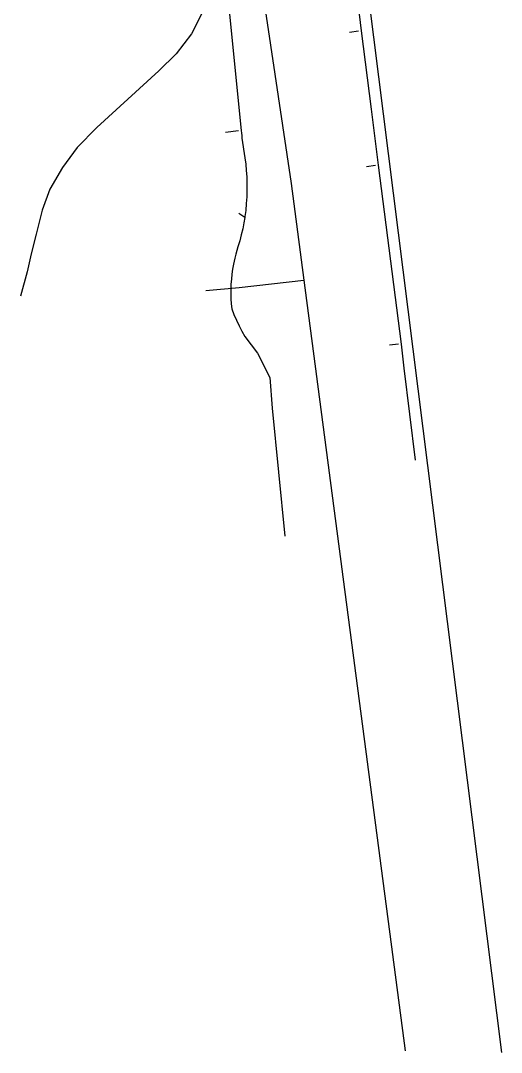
# Model space of a CAD drawing. Extents: x 1876309 to 1899261, y 443723 to 466661.
# Drawn here: x 1891955 to 1892856, y 443723 to 445657 of the extents above; entities that cross this region are included whole.
import ezdxf

# ---------------------------------------------------------------- set-up
doc = ezdxf.new("R2010")
doc.units = 0
doc.header["$MEASUREMENT"] = 0
doc.layers.add('Roads', color=7, linetype='Continuous')
doc.layers.add('Waterlines', color=5, linetype='Continuous')

msp = doc.modelspace()

# ---------------------------------------------------------------- linework, layer by layer
at = {"layer": 'Roads'}
for p, q in [((1892582.3, 445894.6), (1892855.6, 443723.4)), ((1892485.8, 445170.9), (1892675.4, 443726.2))]:
    msp.add_line(p, q, dxfattribs=at)
for points in [[(1892635.6, 447766.5), (1892615.9, 447575), (1892610.4, 447527.2), (1892596.8, 447450.8), (1892550.4, 447239.3), (1892523.1, 447158.7), (1892501.3, 447094.6), (1892392.1, 446748), (1892359.4, 446657.9), (1892328, 446539.2), (1892307.5, 446431.4), (1892300.7, 446303.1), (1892303.4, 446203.5), (1892310.5, 446129.5), (1892324.2, 446067.6), (1892345.7, 445973.1), (1892373, 445881.5), (1892407.1, 445720.4), (1892461.7, 445352), (1892485.8, 445170.9)], [(1892297.7, 445676.8), (1892274.9, 445632.7), (1892246.2, 445594.9), (1892214, 445563), (1892097.9, 445456.7), (1892060.9, 445419.7), (1892033.6, 445382), (1892009.9, 445341.4), (1891995.4, 445301.9), (1891984, 445256.9), (1891974.9, 445219.8), (1891967.2, 445186.3), (1891955, 445140.8)], [(1892301.7, 445151.4), (1892364.6, 445157), (1892485.8, 445170.9)]]:
    msp.add_lwpolyline(points, dxfattribs=at)
at = {"layer": 'Waterlines', "color": 5}
for p, q in [((1892543.6, 446036.1), (1892593, 445638)), ((1892588.1, 445637.3), (1892571, 445635)), ((1892593, 445638), (1892611.7, 445491)), ((1892611.7, 445491), (1892625, 445386)), ((1892363.1, 445450.4), (1892339, 445447.7)), ((1892620.1, 445385.4), (1892603, 445383.3)), ((1892625, 445386), (1892668, 445051)), ((1892374.8, 445288.3), (1892363.5, 445295.4)), ((1892663, 445050.5), (1892646, 445048.9)), ((1892668, 445051), (1892673, 445006)), ((1892673, 445006), (1892694.1, 444833.1))]:
    msp.add_line(p, q, dxfattribs=at)
at = {"layer": 'Waterlines', "color": 3}
for p, q in [((1892336, 445771), (1892368, 445451)), ((1892399, 445034), (1892422, 444988))]:
    msp.add_line(p, q, dxfattribs=at)
for points in [[(1892368, 445451), (1892368.7, 445446.4), (1892369.2, 445441.7), (1892369.6, 445437), (1892375, 445400), (1892376.6, 445388.1), (1892377.7, 445376.1), (1892378.5, 445364.1), (1892379, 445352), (1892379, 445340), (1892378.6, 445327.2), (1892377.8, 445314.3), (1892376.6, 445301.5), (1892375.1, 445290), (1892374.8, 445288.3)], [(1892374.8, 445288.3), (1892373.2, 445278.5), (1892371, 445267), (1892368.4, 445255.6), (1892365.4, 445244.2), (1892362, 445233), (1892359.9, 445226.1), (1892357.9, 445219.2), (1892356.2, 445212.2), (1892354.9, 445206.4), (1892353.7, 445200.5), (1892352.1, 445191.3), (1892350.8, 445182.1), (1892349.8, 445172.8), (1892349.1, 445163.5), (1892348.8, 445154.2), (1892348.7, 445144.9), (1892349, 445135.6), (1892349.6, 445126.3), (1892350.4, 445117.1)], [(1892350.4, 445117.1), (1892354.7, 445106.3), (1892359.3, 445095.8), (1892364.2, 445085.3), (1892369.4, 445075.1), (1892375, 445065), (1892399, 445034)], [(1892422, 444988), (1892426, 444931), (1892450, 444691)]]:
    msp.add_lwpolyline(points, dxfattribs=at)

doc.saveas('drawing.dxf')
